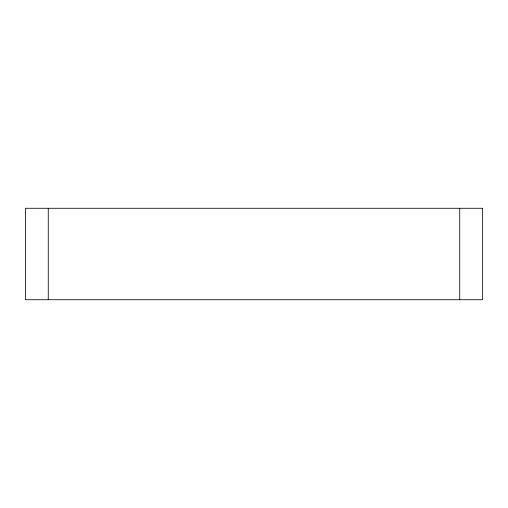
<?xml version="1.0" encoding="UTF-8"?>
<svg xmlns="http://www.w3.org/2000/svg" width="508" height="508" viewBox="0 0 508 508"><rect width="100%" height="100%" fill="white"/><g stroke="black" fill="none" stroke-linecap="round" stroke-linejoin="round"><path stroke-width="0.76" d="M459.74 208.28L459.74 299.72M48.26 208.28L48.26 299.72M482.6 208.28L25.4 208.28L25.4 299.72L482.6 299.72L482.6 208.28"/></g></svg>
